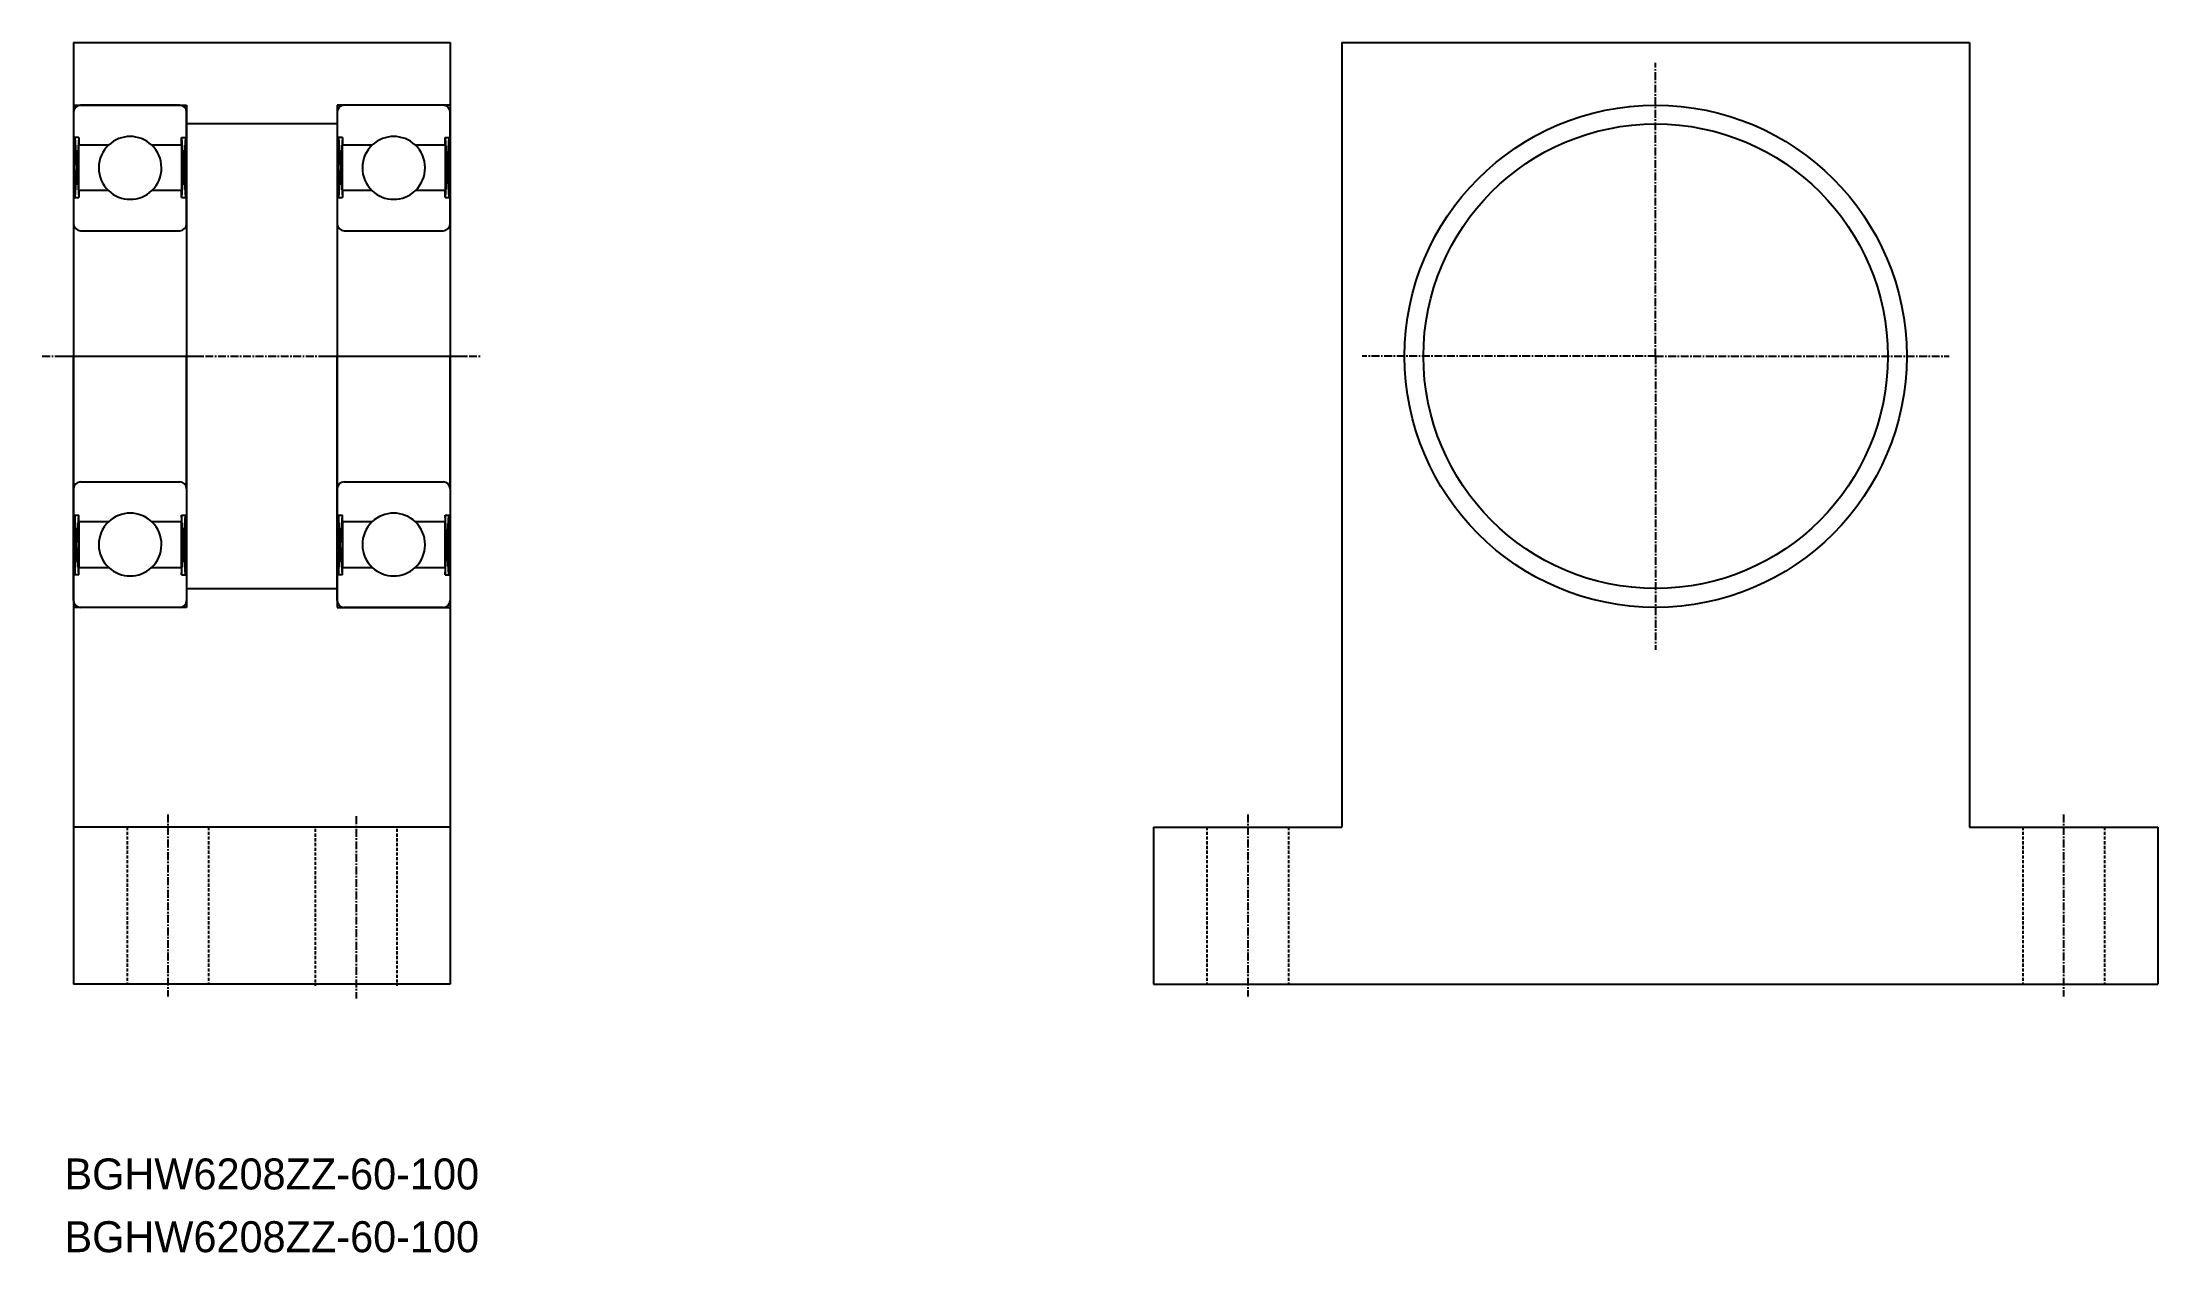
# Model space of a CAD drawing. Extents: x -194 to 143, y -120 to 72.
import ezdxf

# ---------------------------------------------------------------- set-up
doc = ezdxf.new("R2010")
doc.units = 0
doc.linetypes.add('CENTER', pattern=[2, 1.25, -0.25, 0.25, -0.25])
doc.linetypes.add('DASHED', pattern=[0.75, 0.5, -0.25])
doc.layers.get('0').update_dxf_attribs({"linetype": 'CONTINUOUS'})
doc.layers.add('CENTER', color=1, linetype='CENTER')

msp = doc.modelspace()

# ---------------------------------------------------------------- linework, layer by layer
at = {"color": 7, "linetype": 'CONTINUOUS'}
for p, q in [((-189.12, 72.47), (-129.12, 72.47)), ((-189.12, 72.47), (-189.12, 68.47)), ((-129.12, 72.47), (-129.12, -77.53)), ((12.96, 72.47), (112.96, 72.47)), ((12.96, 72.47), (12.96, -52.53)), ((112.96, 72.47), (112.96, -52.53)), ((-189.12, 68.47), (-189.12, -77.53)), ((-189.12, 62.47), (-171.12, 62.47)), ((-189.12, 61.37), (-189.12, 57.3)), ((-172.22, 62.47), (-188.02, 62.47)), ((-171.12, 62.47), (-171.12, 22.47)), ((-171.12, 57.3), (-171.12, 61.37)), ((-129.12, 62.47), (-147.12, 62.47)), ((-147.12, 62.47), (-147.12, 22.47)), ((-147.12, 61.37), (-147.12, 57.3)), ((-130.22, 62.47), (-146.02, 62.47)), ((-129.12, 57.3), (-129.12, 61.37)), ((-147.12, 59.47), (-171.12, 59.47)), ((-188.29, 57.3), (-189.12, 57.3)), ((-189.12, 57.3), (-189.12, 47.77)), ((-188.91, 47.77), (-188.91, 57.3)), ((-188.91, 57.3), (-188.29, 47.77)), ((-188.29, 57.3), (-188.91, 47.77)), ((-188.29, 57.3), (-188.29, 56.12)), ((-188.29, 56.12), (-183.53, 56.12)), ((-188.29, 48.87), (-188.29, 56.12)), ((-176.7, 56.12), (-171.94, 56.12)), ((-171.94, 56.12), (-171.94, 57.3)), ((-171.94, 57.3), (-171.12, 57.3)), ((-171.94, 57.3), (-171.32, 47.77)), ((-171.32, 57.3), (-171.94, 47.77)), ((-171.94, 56.12), (-171.94, 48.87)), ((-171.32, 57.3), (-171.32, 47.77)), ((-171.12, 57.3), (-171.12, 47.77)), ((-147.12, 57.3), (-147.12, 47.77)), ((-146.29, 57.3), (-147.12, 57.3)), ((-146.29, 57.3), (-146.91, 47.77)), ((-146.91, 57.3), (-146.29, 47.77)), ((-146.91, 47.77), (-146.91, 57.3)), ((-146.29, 57.3), (-146.29, 56.12)), ((-146.29, 48.87), (-146.29, 56.12)), ((-146.29, 56.12), (-141.53, 56.12)), ((-134.7, 56.12), (-129.94, 56.12)), ((-129.32, 57.3), (-129.94, 47.77)), ((-129.94, 57.3), (-129.32, 47.77)), ((-129.94, 57.3), (-129.12, 57.3)), ((-129.94, 56.12), (-129.94, 57.3)), ((-129.94, 56.12), (-129.94, 48.87)), ((-129.32, 57.3), (-129.32, 47.77)), ((-129.12, 57.3), (-129.12, 47.77)), ((-189.12, 47.77), (-189.12, 43.57)), ((-189.12, 47.77), (-188.29, 47.77)), ((-183.59, 48.87), (-188.29, 48.87)), ((-188.29, 48.87), (-188.29, 47.77)), ((-171.94, 48.87), (-176.65, 48.87)), ((-171.94, 47.77), (-171.94, 48.87)), ((-171.94, 47.77), (-171.12, 47.77)), ((-171.12, 43.57), (-171.12, 47.77)), ((-147.12, 47.77), (-146.29, 47.77)), ((-147.12, 47.77), (-147.12, 43.57)), ((-146.29, 48.87), (-146.29, 47.77)), ((-141.59, 48.87), (-146.29, 48.87)), ((-129.94, 48.87), (-134.65, 48.87)), ((-129.94, 47.77), (-129.94, 48.87)), ((-129.94, 47.77), (-129.12, 47.77)), ((-129.12, 43.57), (-129.12, 47.77)), ((-189.12, 43.57), (-189.12, 22.47)), ((-188.02, 42.47), (-172.22, 42.47)), ((-171.12, 43.57), (-171.12, 22.47)), ((-147.12, 43.57), (-147.12, 22.47)), ((-146.02, 42.47), (-130.22, 42.47)), ((-129.12, 43.57), (-129.12, 22.47)), ((-189.12, 1.37), (-189.12, 22.47)), ((-171.12, 22.47), (-171.12, -17.53)), ((-171.12, 1.37), (-171.12, 22.47)), ((-147.12, 22.47), (-147.12, -17.53)), ((-147.12, 1.37), (-147.12, 22.47)), ((-129.12, 1.37), (-129.12, 22.47)), ((-189.12, -2.83), (-189.12, 1.37)), ((-188.02, 2.47), (-172.22, 2.47)), ((-171.12, 1.37), (-171.12, -2.83)), ((-147.12, -2.83), (-147.12, 1.37)), ((-146.02, 2.47), (-130.22, 2.47)), ((-129.12, 1.37), (-129.12, -2.83)), ((-189.12, -12.35), (-189.12, -2.83)), ((-189.12, -2.83), (-188.29, -2.83)), ((-188.91, -2.83), (-188.91, -12.35)), ((-188.91, -12.35), (-188.29, -2.83)), ((-188.29, -12.35), (-188.91, -2.83)), ((-188.29, -3.93), (-188.29, -2.83)), ((-171.94, -2.83), (-171.94, -3.93)), ((-171.94, -2.83), (-171.12, -2.83)), ((-171.94, -12.35), (-171.32, -2.83)), ((-171.32, -12.35), (-171.94, -2.83)), ((-171.32, -12.35), (-171.32, -2.83)), ((-171.12, -12.35), (-171.12, -2.83)), ((-147.12, -2.83), (-146.29, -2.83)), ((-147.12, -12.35), (-147.12, -2.83)), ((-146.29, -12.35), (-146.91, -2.83)), ((-146.91, -12.35), (-146.29, -2.83)), ((-146.91, -2.83), (-146.91, -12.35)), ((-146.29, -3.93), (-146.29, -2.83)), ((-129.32, -12.35), (-129.94, -2.83)), ((-129.94, -12.35), (-129.32, -2.83)), ((-129.94, -2.83), (-129.12, -2.83)), ((-129.94, -2.83), (-129.94, -3.93)), ((-129.32, -12.35), (-129.32, -2.83)), ((-129.12, -12.35), (-129.12, -2.83)), ((-183.59, -3.93), (-188.29, -3.93)), ((-188.29, -3.93), (-188.29, -11.18)), ((-171.94, -3.93), (-176.65, -3.93)), ((-171.94, -11.18), (-171.94, -3.93)), ((-146.29, -3.93), (-146.29, -11.18)), ((-141.59, -3.93), (-146.29, -3.93)), ((-129.94, -3.93), (-134.65, -3.93)), ((-129.94, -11.18), (-129.94, -3.93)), ((-189.12, -16.43), (-189.12, -12.35)), ((-188.29, -12.35), (-189.12, -12.35)), ((-188.29, -11.18), (-183.53, -11.18)), ((-188.29, -12.35), (-188.29, -11.18)), ((-176.7, -11.18), (-171.94, -11.18)), ((-171.94, -11.18), (-171.94, -12.35)), ((-171.94, -12.35), (-171.12, -12.35)), ((-171.12, -12.35), (-171.12, -16.43)), ((-146.29, -12.35), (-147.12, -12.35)), ((-147.12, -16.43), (-147.12, -12.35)), ((-146.29, -12.35), (-146.29, -11.18)), ((-146.29, -11.18), (-141.53, -11.18)), ((-134.7, -11.18), (-129.94, -11.18)), ((-129.94, -11.18), (-129.94, -12.35)), ((-129.94, -12.35), (-129.12, -12.35)), ((-129.12, -12.35), (-129.12, -16.43)), ((-171.12, -14.53), (-147.12, -14.53)), ((-171.12, -17.53), (-189.12, -17.53)), ((-172.22, -17.53), (-188.02, -17.53)), ((-147.12, -17.53), (-129.12, -17.53)), ((-130.22, -17.53), (-146.02, -17.53)), ((-129.12, -52.53), (-189.12, -52.53)), ((-17.04, -52.53), (-17.04, -77.53)), ((-17.04, -52.53), (12.96, -52.53)), ((112.96, -52.53), (142.96, -52.53)), ((142.96, -52.53), (142.96, -77.53)), ((-129.12, -77.53), (-189.12, -77.53)), ((-17.04, -77.53), (142.96, -77.53))]:
    msp.add_line(p, q, dxfattribs=at)
at = {"color": 3, "linetype": 'DASHED'}
for p, q in [((-180.62, -52.53), (-180.62, -77.53)), ((-167.62, -52.53), (-167.62, -77.53)), ((-150.62, -52.81), (-150.62, -77.81)), ((-137.62, -52.81), (-137.62, -77.81)), ((-8.54, -52.53), (-8.54, -77.53)), ((4.46, -52.53), (4.46, -77.53)), ((121.46, -52.53), (121.46, -77.53)), ((134.46, -52.53), (134.46, -77.53))]:
    msp.add_line(p, q, dxfattribs=at)
at = {"color": 7, "linetype": 'CONTINUOUS'}
for radius in [40, 37]:
    msp.add_circle((62.96, 22.47), radius, dxfattribs=at)
for centre, radius, start, end in [((-188.02, 61.37), 1.1, 90, 180), ((-172.22, 61.37), 1.1, 0, 90), ((-146.02, 61.37), 1.1, 90, 180), ((-130.22, 61.37), 1.1, 0, 90), ((-180.12, 52.47), 5, 46.8864, 133.1136), ((-138.12, 52.47), 5, 46.8864, 133.1136), ((-180.12, 52.47), 5, 133.1136, 226.0545), ((-180.12, 52.47), 5, 313.9455, 46.8864), ((-138.12, 52.47), 5, 133.1136, 226.0545), ((-138.12, 52.47), 5, 313.9455, 46.8864), ((-180.12, 52.47), 5, 226.0545, 313.9455), ((-138.12, 52.47), 5, 226.0545, 313.9455), ((-188.02, 43.57), 1.1, 180, 270), ((-172.22, 43.57), 1.1, 270, 0), ((-146.02, 43.57), 1.1, 180, 270), ((-130.22, 43.57), 1.1, 270, 0), ((-188.02, 1.37), 1.1, 90, 180), ((-172.22, 1.37), 1.1, 0, 90), ((-146.02, 1.37), 1.1, 90, 180), ((-130.22, 1.37), 1.1, 0, 90), ((-180.12, -7.53), 5, 46.0545, 133.9455), ((-138.12, -7.53), 5, 46.0545, 133.9455), ((-180.12, -7.53), 5, 133.9455, 226.8864), ((-180.12, -7.53), 5, 313.1136, 46.0545), ((-138.12, -7.53), 5, 133.9455, 226.8864), ((-138.12, -7.53), 5, 313.1136, 46.0545), ((-180.12, -7.53), 5, 226.8864, 313.1136), ((-138.12, -7.53), 5, 226.8864, 313.1136), ((-188.02, -16.43), 1.1, 180, 270), ((-172.22, -16.43), 1.1, 270, 0), ((-146.02, -16.43), 1.1, 180, 270), ((-130.22, -16.43), 1.1, 270, 0)]:
    msp.add_arc(centre, radius, start, end, dxfattribs=at)
at = {"layer": 'CENTER', "color": 1, "linetype": 'CENTER'}
for p, q in [((62.96, 22.47), (62.96, 69.22)), ((-194.12, 22.47), (-124.12, 22.47)), ((-191.82, 22.47), (-168.42, 22.47)), ((-149.82, 22.47), (-126.42, 22.47)), ((62.96, 22.47), (16.21, 22.47)), ((62.96, 22.47), (62.96, -24.28)), ((62.96, 22.47), (109.71, 22.47)), ((-174.12, -50.53), (-174.12, -79.53)), ((-2.04, -50.53), (-2.04, -79.53)), ((127.96, -50.53), (127.96, -79.53)), ((-144.12, -50.81), (-144.12, -79.81))]:
    msp.add_line(p, q, dxfattribs=at)

# ---------------------------------------------------------------- texts
at = {"color": 7, "linetype": 'CONTINUOUS'}
for p in [(-190.58, -110.25), (-190.58, -120.25)]:
    msp.add_text('BGHW6208ZZ-60-100', height=4.9389, dxfattribs=at).set_placement(p)

doc.saveas('drawing.dxf')
